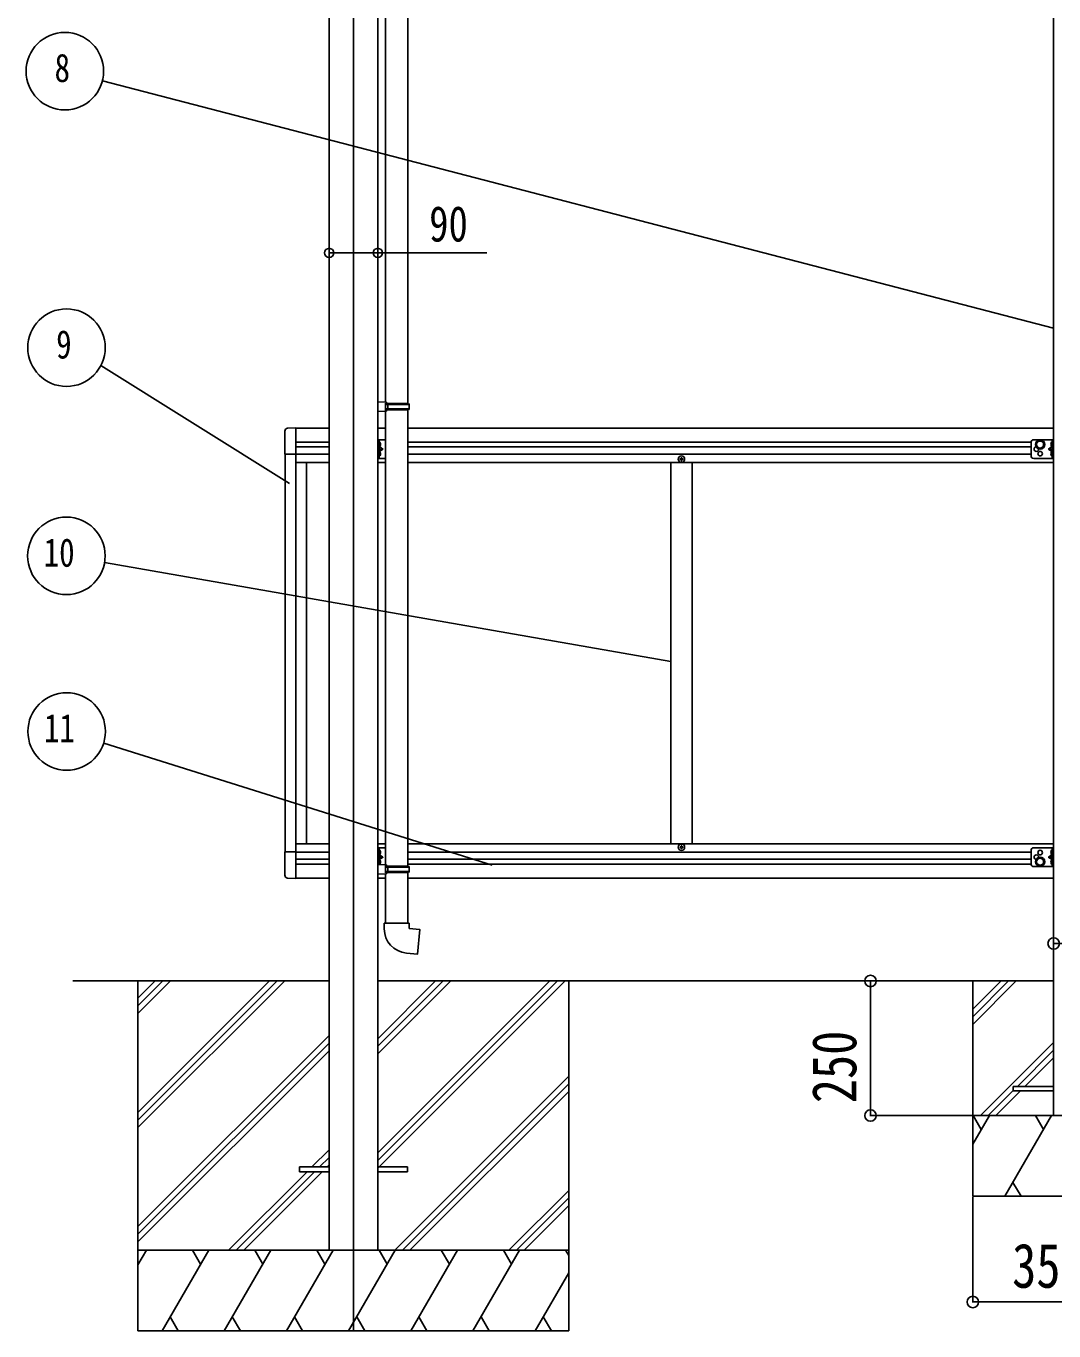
# Model space of a CAD drawing. Units: millimetres, scale not verified. Extents: x -10512 to 10512, y -7425 to 7425.
# Drawn here: x -2293 to -385, y -4404 to -1980 of the extents above; entities that cross this region are included whole.
import ezdxf
from ezdxf.enums import TextEntityAlignment as Align

# ---------------------------------------------------------------- set-up
doc = ezdxf.new("R2010")
doc.units = ezdxf.units.MM
doc.header["$LTSCALE"] = 30
for name, color, linetype in [('0-3_YKK_12', 2, 'Continuous'), ('0-4_YKK_13', 4, 'Continuous'), ('0-5_YKK_A1', 4, 'Continuous'), ('0-6_YKK_D', 6, 'Continuous')]:
    doc.layers.add(name, color=color, linetype=linetype)
doc.styles.add('ＭＳ ゴシック', font='')
doc.styles.get('ＭＳ ゴシック').set_extended_font_data('MS Gothic')

msp = doc.modelspace()

# ---------------------------------------------------------------- linework, layer by layer
at = {"layer": '0-3_YKK_12'}
msp.add_lwpolyline([(-1685.07, -1229.66), (-1685.07, -3754.06), (-1685.07, -4154.06), (-1685.07, -4404.06)], dxfattribs=at)
at = {"layer": '0-4_YKK_13'}
for p, q in [((-1625.87, -2678.68), (-1625.87, -1836.55)), ((-1583.87, -2681.24), (-1583.87, -1833.99)), ((-1623.87, -2678.74), (-1639.87, -2678.27)), ((-1639.87, -2678.27), (-1639.87, -2696.21)), ((-1623.87, -2680.74), (-1625.87, -2680.74)), ((-1582.87, -2681.24), (-1625.87, -2681.24)), ((-1581.87, -2683.24), (-1625.87, -2683.24)), ((-1623.87, -2680.74), (-1623.87, -2678.74)), ((-1621.39, -2683.24), (-1620.96, -2681.24)), ((-1581.87, -2683.24), (-1582.87, -2681.24)), ((-1581.87, -2683.24), (-1581.87, -2691.24)), ((-1623.87, -2695.74), (-1639.87, -2696.21)), ((-1581.87, -2691.24), (-1625.87, -2691.24)), ((-1582.87, -2693.24), (-1625.87, -2693.24)), ((-1625.87, -2695.8), (-1625.87, -3537.94)), ((-1623.87, -2695.74), (-1623.87, -2693.74)), ((-1583.87, -2693.24), (-1583.87, -3540.5)), ((-1581.87, -2691.24), (-1582.87, -2693.24)), ((-1812.57, -2732.86), (-1812.57, -2775.75)), ((-1792.07, -2726.56), (-1807.35, -2727.36)), ((-1792.07, -2726.56), (-1792.07, -2775.75)), ((-1639.87, -2783.56), (-1639.87, -2748.56)), ((-1625.87, -2748.56), (-1639.87, -2748.56)), ((-1637.34, -2755.92), (-1637.95, -2757.06)), ((-1637.34, -2758.21), (-1637.95, -2757.06)), ((-1637.37, -2783.56), (-1637.37, -2748.56)), ((-1637.37, -2752.36), (-1637.08, -2752.36)), ((-1637.37, -2752.36), (-1637.37, -2761.76)), ((-1637.08, -2761.76), (-1637.37, -2761.76)), ((-1635.26, -2754.91), (-1637.27, -2755.92)), ((-1635.26, -2759.21), (-1637.27, -2758.21)), ((-1637.08, -2752.36), (-1637.08, -2761.76)), ((-427.07, -2778.56), (-427.07, -2753.56)), ((-422.07, -2748.56), (-385.07, -2748.56)), ((-389.68, -2754.91), (-387.66, -2755.92)), ((-389.68, -2759.21), (-387.66, -2758.21)), ((-387.57, -2752.36), (-387.86, -2752.36)), ((-387.86, -2752.36), (-387.86, -2761.76)), ((-387.86, -2761.76), (-387.57, -2761.76)), ((-387.59, -2755.92), (-386.98, -2757.06)), ((-387.59, -2758.21), (-386.98, -2757.06)), ((-387.57, -2783.56), (-387.57, -2748.56)), ((-387.57, -2752.36), (-387.57, -2761.76)), ((-385.07, -2783.56), (-385.07, -2748.56)), ((-1812.57, -2775.75), (-1792.07, -2775.75)), ((-1625.87, -2783.56), (-1639.87, -2783.56)), ((-1637.34, -2773.92), (-1637.95, -2775.06)), ((-1637.34, -2776.21), (-1637.95, -2775.06)), ((-1637.37, -2766.06), (-1630.37, -2766.06)), ((-1637.08, -2770.36), (-1637.37, -2770.36)), ((-1637.37, -2779.76), (-1637.37, -2770.36)), ((-1637.37, -2779.76), (-1637.08, -2779.76)), ((-1635.26, -2772.91), (-1637.27, -2773.92)), ((-1635.26, -2777.21), (-1637.27, -2776.21)), ((-1637.08, -2779.76), (-1637.08, -2770.36)), ((-1077.57, -2785.06), (-1078.57, -2785.06)), ((-422.07, -2783.56), (-385.07, -2783.56)), ((-387.57, -2766.06), (-394.57, -2766.06)), ((-389.68, -2772.91), (-387.66, -2773.92)), ((-389.68, -2777.21), (-387.66, -2776.21)), ((-387.86, -2770.36), (-387.57, -2770.36)), ((-387.86, -2779.76), (-387.86, -2770.36)), ((-387.57, -2779.76), (-387.86, -2779.76)), ((-387.59, -2773.92), (-386.98, -2775.06)), ((-387.59, -2776.21), (-386.98, -2775.06)), ((-387.57, -2779.76), (-387.57, -2770.36)), ((-1812.57, -3557.27), (-1812.57, -3514.37)), ((-1812.57, -3514.37), (-1792.07, -3514.37)), ((-1792.07, -3563.56), (-1792.07, -3514.37)), ((-1639.87, -3506.56), (-1639.87, -3541.56)), ((-1625.87, -3506.56), (-1639.87, -3506.56)), ((-1637.34, -3513.92), (-1637.95, -3515.06)), ((-1637.37, -3506.56), (-1637.37, -3537.6)), ((-1637.37, -3510.36), (-1637.08, -3510.36)), ((-1637.37, -3510.36), (-1637.37, -3519.76)), ((-1635.26, -3512.91), (-1637.27, -3513.92)), ((-1637.08, -3510.36), (-1637.08, -3519.76)), ((-1077.57, -3505.06), (-1078.57, -3505.06)), ((-427.07, -3511.56), (-427.07, -3536.56)), ((-422.07, -3506.56), (-385.07, -3506.56)), ((-389.68, -3512.91), (-387.66, -3513.92)), ((-387.57, -3510.36), (-387.86, -3510.36)), ((-387.86, -3510.36), (-387.86, -3519.76)), ((-387.59, -3513.92), (-386.98, -3515.06)), ((-387.57, -3506.56), (-387.57, -3541.56)), ((-387.57, -3510.36), (-387.57, -3519.76)), ((-385.07, -3506.56), (-385.07, -3541.56)), ((-1623.87, -3538), (-1639.87, -3537.52)), ((-1639.87, -3555.47), (-1639.87, -3537.52)), ((-1637.34, -3516.21), (-1637.95, -3515.06)), ((-1637.34, -3531.92), (-1637.95, -3533.06)), ((-1637.34, -3534.21), (-1637.95, -3533.06)), ((-1637.08, -3519.76), (-1637.37, -3519.76)), ((-1637.37, -3524.06), (-1630.37, -3524.06)), ((-1637.08, -3528.36), (-1637.37, -3528.36)), ((-1637.37, -3537.76), (-1637.37, -3528.36)), ((-1637.37, -3537.76), (-1637.08, -3537.76)), ((-1635.26, -3517.21), (-1637.27, -3516.21)), ((-1635.26, -3530.91), (-1637.27, -3531.92)), ((-1635.26, -3535.21), (-1637.27, -3534.21)), ((-1637.08, -3537.76), (-1637.08, -3528.36)), ((-1623.87, -3538), (-1623.87, -3540)), ((-387.57, -3524.06), (-394.57, -3524.06)), ((-389.68, -3517.21), (-387.66, -3516.21)), ((-389.68, -3530.91), (-387.66, -3531.92)), ((-389.68, -3535.21), (-387.66, -3534.21)), ((-387.86, -3519.76), (-387.57, -3519.76)), ((-387.86, -3528.36), (-387.57, -3528.36)), ((-387.86, -3537.76), (-387.86, -3528.36)), ((-387.57, -3537.76), (-387.86, -3537.76)), ((-387.59, -3516.21), (-386.98, -3515.06)), ((-387.59, -3531.92), (-386.98, -3533.06)), ((-387.59, -3534.21), (-386.98, -3533.06)), ((-387.57, -3537.76), (-387.57, -3528.36)), ((-1792.07, -3563.56), (-1807.35, -3562.76)), ((-1623.87, -3555), (-1639.87, -3555.47)), ((-1582.87, -3540.5), (-1625.87, -3540.5)), ((-1581.87, -3542.5), (-1625.87, -3542.5)), ((-1581.87, -3550.5), (-1625.87, -3550.5)), ((-1582.87, -3552.5), (-1625.87, -3552.5)), ((-1623.87, -3553), (-1625.87, -3553)), ((-1625.87, -3555.05), (-1625.87, -3646.5)), ((-1623.87, -3553), (-1623.87, -3555)), ((-1621.39, -3550.5), (-1620.96, -3552.5)), ((-1583.87, -3552.5), (-1583.87, -3646.5)), ((-1581.87, -3542.5), (-1582.87, -3540.5)), ((-1581.87, -3550.5), (-1582.87, -3552.5)), ((-1581.87, -3550.5), (-1581.87, -3542.5)), ((-422.07, -3541.56), (-385.07, -3541.56)), ((-1581.87, -3646.5), (-1627.87, -3646.5)), ((-1627.87, -3646.5), (-1627.87, -3657.41)), ((-1581.87, -3656.5), (-1581.87, -3646.5)), ((-385.07, -3950.06), (-460.07, -3950.06)), ((-1785.07, -4099.56), (-1785.07, -4108.56)), ((-1785.07, -4099.56), (-1730.27, -4099.56)), ((-1785.07, -4108.56), (-1730.27, -4108.56)), ((-1639.87, -4099.56), (-1585.07, -4099.56)), ((-1639.87, -4108.56), (-1585.07, -4108.56)), ((-1585.07, -4099.56), (-1585.07, -4108.56))]:
    msp.add_line(p, q, dxfattribs=at)
for points in [[(-1623.87, -2693.74), (-1625.87, -2693.74), (-1625.87, -2680.74)], [(-1621.39, -2683.24), (-1621.39, -2691.24), (-1620.96, -2693.24)], [(-1636.77, -2770.64), (-1630.37, -2766.06), (-1636.77, -2761.49)], [(-388.16, -2770.64), (-394.57, -2766.06), (-388.16, -2761.49)], [(-1078.57, -2785.06), (-1078.57, -2784.06), (-1077.57, -2784.06)], [(-1076.57, -2783.06), (-1076.57, -2782.06), (-1075.57, -2782.06), (-1075.57, -2783.06)], [(-1075.57, -2786.06), (-1075.57, -2787.06), (-1076.57, -2787.06), (-1076.57, -2786.06)], [(-1074.57, -2784.06), (-1073.57, -2784.06), (-1073.57, -2785.06), (-1074.57, -2785.06)], [(-1078.57, -3505.06), (-1078.57, -3506.06), (-1077.57, -3506.06)], [(-1075.57, -3504.06), (-1075.57, -3503.06), (-1076.57, -3503.06), (-1076.57, -3504.06)], [(-1076.57, -3507.06), (-1076.57, -3508.06), (-1075.57, -3508.06), (-1075.57, -3507.06)], [(-1074.57, -3506.06), (-1073.57, -3506.06), (-1073.57, -3505.06), (-1074.57, -3505.06)], [(-1636.77, -3519.49), (-1630.37, -3524.06), (-1636.77, -3528.64)], [(-388.16, -3519.49), (-394.57, -3524.06), (-388.16, -3528.64)], [(-1623.87, -3540), (-1625.87, -3540), (-1625.87, -3553)], [(-1621.39, -3550.5), (-1621.39, -3542.5), (-1620.96, -3540.5)], [(-1586.79, -3702.24), (-1565.95, -3704.06), (-1561.94, -3658.24), (-1581.87, -3656.5)], [(-460.07, -3950.06), (-460.07, -3958.06), (-385.07, -3958.06)]]:
    msp.add_lwpolyline(points, dxfattribs=at)
for points in [[(-410.07, -2750.06), (-403.57, -2753.81), (-403.57, -2761.32), (-410.07, -2765.07), (-416.57, -2761.32), (-416.57, -2753.81)], [(-410.07, -3540.07), (-403.57, -3536.32), (-403.57, -3528.81), (-410.07, -3525.06), (-416.57, -3528.81), (-416.57, -3536.32)]]:
    msp.add_lwpolyline(points, close=True, dxfattribs=at)
for centre, radius in [((-410.07, -2757.56), 8.5), ((-410.07, -2757.56), 7.5), ((-410.07, -2757.56), 6.5), ((-1076.07, -2784.56), 5.9), ((-410.07, -2774.56), 4.25), ((-1076.07, -3505.56), 5.9), ((-410.07, -3515.56), 4.25), ((-410.07, -3532.56), 8.5), ((-410.07, -3532.56), 7.5), ((-410.07, -3532.56), 6.5)]:
    msp.add_circle(centre, radius, dxfattribs=at)
for centre, radius, start, end in [((-1807.07, -2732.86), 5.5, 93, 180), ((-1640.97, -2757.06), 6.1, 309.60193, 50.39807), ((-422.07, -2753.56), 5, 90, 180), ((-417.07, -2766.06), 4.25, 94.76077, 6.29431), ((-383.97, -2757.06), 6.1, 129.60193, 230.39807), ((-1640.97, -2775.06), 6.1, 309.60193, 50.39807), ((-1077.57, -2783.06), 1, 270, 0), ((-1077.57, -2786.06), 1, 0, 90), ((-1074.57, -2783.06), 1, 180, 270), ((-1074.57, -2786.06), 1, 90, 180), ((-422.07, -2778.56), 5, 180, 270), ((-383.97, -2775.06), 6.1, 129.60193, 230.39807), ((-1640.97, -3515.06), 6.1, 309.60193, 50.39807), ((-1077.57, -3504.06), 1, 270, 0), ((-1077.57, -3507.06), 1, 0, 90), ((-1074.57, -3504.06), 1, 180, 270), ((-1074.57, -3507.06), 1, 90, 180), ((-422.07, -3511.56), 5, 90, 180), ((-383.97, -3515.06), 6.1, 129.60193, 230.39807), ((-1640.97, -3533.06), 6.1, 309.60193, 50.39807), ((-422.07, -3536.56), 5, 180, 270), ((-417.07, -3524.06), 4.25, 353.70569, 265.23923), ((-383.97, -3533.06), 6.1, 129.60193, 230.39807), ((-1807.07, -3557.27), 5.5, 180, 267), ((-1582.87, -3657.41), 45, 180, 265)]:
    msp.add_arc(centre, radius, start, end, dxfattribs=at)
at = {"layer": '0-5_YKK_A1'}
for p, q in [((-1730.27, -1625.06), (-1730.27, -4254.06)), ((-1639.87, -1625.06), (-1639.87, -4254.06)), ((-385.07, -1641.06), (-385.07, -4004.06)), ((-1730.27, -2727.06), (-1792.07, -2727.06)), ((-1625.87, -2727.06), (-1639.87, -2727.06)), ((-385.07, -2727.06), (-1583.87, -2727.06)), ((-1792.07, -2753.06), (-1730.27, -2753.06)), ((-1792.07, -2762.06), (-1730.27, -2762.06)), ((-1583.87, -2753.06), (-427.04, -2753.06)), ((-1583.87, -2762.06), (-427.07, -2762.06)), ((-1812.07, -2775.75), (-1812.07, -3514.36)), ((-1792.07, -2775.56), (-1730.27, -2775.56)), ((-1792.07, -3514.37), (-1792.07, -2775.56)), ((-1583.87, -2775.56), (-427.07, -2775.56)), ((-1730.27, -2791.06), (-1792.07, -2791.06)), ((-1772.07, -3499.06), (-1772.07, -2791.06)), ((-1625.87, -2791.06), (-1639.87, -2791.06)), ((-385.07, -2791.06), (-1583.87, -2791.06)), ((-1096.07, -3499.06), (-1096.07, -2791.06)), ((-1056.07, -3499.06), (-1056.07, -2791.06)), ((-1792.07, -3499.06), (-1730.27, -3499.06)), ((-1639.87, -3499.06), (-1625.87, -3499.06)), ((-1583.87, -3499.06), (-385.07, -3499.06)), ((-1792.07, -3514.56), (-1730.27, -3514.56)), ((-1792.07, -3528.06), (-1730.27, -3528.06)), ((-1792.07, -3537.06), (-1730.27, -3537.06)), ((-1583.87, -3514.56), (-427.07, -3514.56)), ((-1583.87, -3528.06), (-427.07, -3528.06)), ((-1583.87, -3537.06), (-427.04, -3537.06)), ((-1792.07, -3563.06), (-1730.27, -3563.06)), ((-1639.87, -3563.06), (-1625.87, -3563.06)), ((-1583.87, -3563.06), (-385.07, -3563.06)), ((-2206.1, -3754.06), (-1730.27, -3754.06)), ((-2085.27, -3754.06), (-2085.27, -4404.06)), ((-2085.27, -3998.24), (-1841.09, -3754.06)), ((-2085.27, -4012.38), (-1826.95, -3754.06)), ((-2085.27, -4026.52), (-1812.8, -3754.06)), ((-2085.27, -3814.39), (-2024.94, -3754.06)), ((-2085.27, -3800.25), (-2039.08, -3754.06)), ((-2085.27, -3786.11), (-2053.22, -3754.06)), ((-1639.87, -3754.06), (-385.07, -3754.06)), ((-1639.87, -4101.62), (-1292.3, -3754.06)), ((-1639.87, -4073.34), (-1320.59, -3754.06)), ((-1639.87, -4087.48), (-1306.45, -3754.06)), ((-1639.87, -3889.49), (-1504.44, -3754.06)), ((-1639.87, -3875.35), (-1518.58, -3754.06)), ((-1639.87, -3861.21), (-1532.72, -3754.06)), ((-1285.27, -3754.06), (-1285.27, -4404.06)), ((-535.07, -3754.06), (-535.07, -4154.06)), ((-535.07, -3806.41), (-482.72, -3754.06)), ((-535.07, -3820.55), (-468.58, -3754.06)), ((-535.07, -3834.7), (-454.43, -3754.06)), ((-2085.27, -4210.37), (-1730.27, -3855.37)), ((-2085.27, -4224.51), (-1730.27, -3869.52)), ((-520.59, -4004.06), (-385.07, -3868.54)), ((-2085.27, -4238.66), (-1730.27, -3883.66)), ((-452.45, -3950.06), (-385.07, -3882.69)), ((-438.3, -3950.06), (-385.07, -3896.83)), ((-1608.46, -4254.06), (-1285.27, -3930.87)), ((-1594.32, -4254.06), (-1285.27, -3945.02)), ((-1580.17, -4254.06), (-1285.27, -3959.16)), ((-506.45, -4004.06), (-460.07, -3957.69)), ((-492.3, -4004.06), (-446.3, -3958.06)), ((-535.07, -4004.06), (-185.07, -4004.06)), ((-535.07, -4057.18), (-504.4, -4004.06)), ((-519.4, -4030.05), (-534.4, -4004.06)), ((-475.53, -4154.06), (-388.93, -4004.06)), ((-403.93, -4030.05), (-418.93, -4004.06)), ((-1762.33, -4099.56), (-1730.27, -4067.51)), ((-1748.18, -4099.56), (-1730.27, -4081.65)), ((-1734.04, -4099.56), (-1730.27, -4095.79)), ((-1916.83, -4254.06), (-1771.33, -4108.56)), ((-1902.68, -4254.06), (-1757.18, -4108.56)), ((-1888.54, -4254.06), (-1743.04, -4108.56)), ((-1396.33, -4254.06), (-1285.27, -4143)), ((-460.53, -4128.08), (-445.54, -4154.06)), ((-1382.18, -4254.06), (-1285.27, -4157.15)), ((-535.07, -4154.06), (-185.07, -4154.06)), ((-1368.04, -4254.06), (-1285.27, -4171.29)), ((-1285.27, -4254.06), (-2085.27, -4254.06)), ((-2085.27, -4281.57), (-2069.39, -4254.06)), ((-2040.52, -4404.06), (-1953.92, -4254.06)), ((-1968.92, -4280.04), (-1983.92, -4254.06)), ((-1925.05, -4404.06), (-1838.45, -4254.06)), ((-1853.45, -4280.05), (-1868.45, -4254.06)), ((-1809.58, -4404.06), (-1722.98, -4254.06)), ((-1737.98, -4280.04), (-1752.98, -4254.06)), ((-1694.11, -4404.06), (-1607.51, -4254.06)), ((-1622.51, -4280.04), (-1637.51, -4254.06)), ((-1578.64, -4404.06), (-1492.04, -4254.06)), ((-1507.04, -4280.04), (-1522.04, -4254.06)), ((-1463.17, -4404.06), (-1376.57, -4254.06)), ((-1406.57, -4254.06), (-1391.57, -4280.04)), ((-1291.1, -4254.06), (-1285.27, -4264.16)), ((-1347.7, -4404.06), (-1285.27, -4295.93)), ((-2025.52, -4378.08), (-2010.52, -4404.06)), ((-1910.05, -4378.08), (-1895.05, -4404.06)), ((-1794.58, -4378.08), (-1779.58, -4404.06)), ((-1679.11, -4378.08), (-1664.11, -4404.06)), ((-1563.64, -4378.08), (-1548.64, -4404.06)), ((-1448.17, -4378.08), (-1433.17, -4404.06)), ((-1332.7, -4378.08), (-1317.7, -4404.06)), ((-2085.27, -4404.06), (-1285.27, -4404.06))]:
    msp.add_line(p, q, dxfattribs=at)
at = {"layer": '0-6_YKK_D'}
for p, q in [((-385.07, -2541.1), (-2151.23, -2082.16)), ((-1804.12, -2829.8), (-2154.14, -2610.96)), ((-1096.07, -3160.33), (-2147.16, -2976.78)), ((-1427.37, -3539.01), (-2148.91, -3312.18)), ((-385.07, -3645.11), (-385.07, -3685.35)), ((-536.07, -3754.06), (-726.04, -3754.06)), ((-725.04, -3754.06), (-725.04, -4004.06)), ((-536.07, -4004.06), (-726.04, -4004.06)), ((-535.07, -4155.06), (-535.07, -4351.33)), ((-535.07, -4350.33), (-185.07, -4350.33))]:
    msp.add_line(p, q, dxfattribs=at)
for points in [[(-1730.27, -2401.54), (-1639.87, -2401.54), (-1437.63, -2401.54)], [(-385.07, -3684.35), (-335.07, -3684.35), (-157.23, -3684.35)]]:
    msp.add_lwpolyline(points, dxfattribs=at)
for centre, radius in [((-2220.92, -2064.06), 72), ((-1730.27, -2401.54), 8.5), ((-1639.87, -2401.54), 8.5), ((-2217.93, -2577.59), 72), ((-2218.09, -2964.39), 72), ((-2217.6, -3290.58), 72), ((-385.07, -3684.35), 10.62), ((-725.04, -3754.06), 10.62), ((-725.04, -4004.06), 10.62), ((-535.07, -4350.33), 10.62)]:
    msp.add_circle(centre, radius, dxfattribs=at)

# ---------------------------------------------------------------- texts
at = {"layer": '0-6_YKK_D', "style": 'ＭＳ ゴシック', "width": 0.8}
for s, height, p in [('8', 52.79, (-2240.12, -2100.06)), ('90', 65.98, (-1544.53, -2400.24)), ('9', 52.79, (-2237.13, -2613.59)), ('10', 52.79, (-2260.33, -3000.39)), ('11', 52.79, (-2259.84, -3326.58)), ('350', 82.48, (-462.07, -4348.67))]:
    msp.add_text(s, height=height, dxfattribs=at).set_placement(p, align=Align.BOTTOM_LEFT)
msp.add_text('250', height=82.48, rotation=90, dxfattribs=at).set_placement((-726.7, -3981.06), align=Align.BOTTOM_LEFT)

doc.saveas('drawing.dxf')
